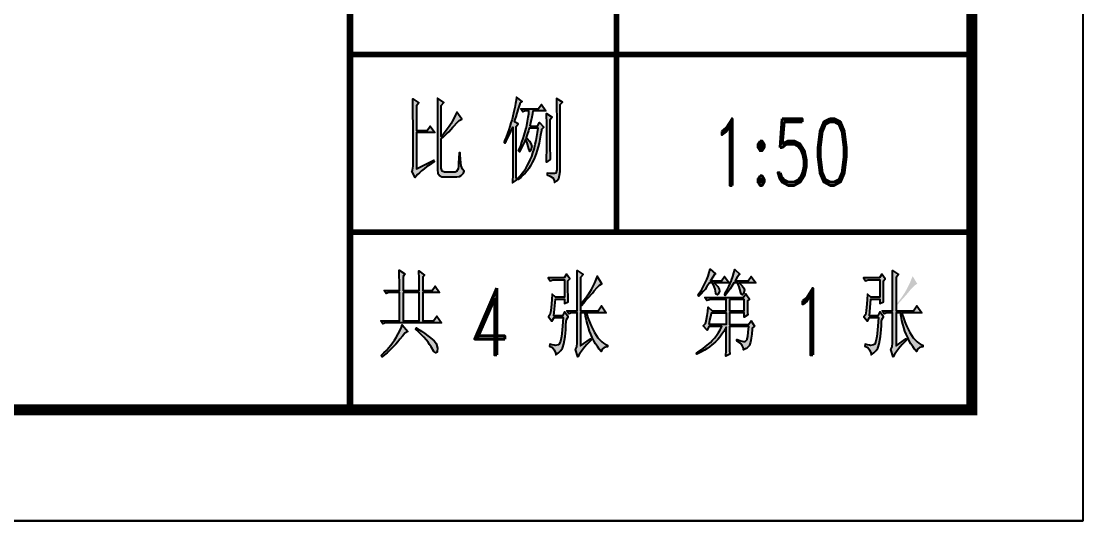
# Model space of a CAD drawing. Extents: x -383207 to 558143, y -95136 to 11777.
# Drawn here: x -375097 to -372707, y -63131 to -62006 of the extents above; entities that cross this region are included whole.
import ezdxf

# ---------------------------------------------------------------- set-up
doc = ezdxf.new("R2010")
doc.units = 0
doc.linetypes.add('CONTINOUS', pattern=[0])
doc.layers.get('0').update_dxf_attribs({"linetype": 'CONTINUOUS'})
for name, color, linetype in [('1', 7, 'CONTINUOUS'), ('RED', 1, 'CONTINUOUS'), ('TEXT', 4, 'CONTINUOUS'), ('TK', 4, 'CONTINUOUS'), ('图框', 4, 'CONTINOUS')]:
    doc.layers.add(name, color=color, linetype=linetype)
doc.styles.add('romand', font='romand.shx', dxfattribs={"width": 0.7, "height": 200, "bigfont": 'OCHINESE.shx'})

msp = doc.modelspace()

# ---------------------------------------------------------------- hatches: boundary and pattern name
at = {"layer": '1'}
h = msp.add_hatch(color=2, dxfattribs=at)
h.paths.add_polyline_path([(-374195.6, -62343), (-374189.9, -62338.5), (-374183.5, -62333.5), (-374176.1, -62328.6), (-374168.3, -62323.1), (-374167.3, -62322.6), (-374167.8, -62319.1), (-374206.9, -62338.3), (-374206.9, -62256.7), (-374166.2, -62256.7), (-374176.1, -62242.5), (-374183, -62252.4), (-374206.9, -62252.4), (-374206.9, -62196.7), (-374201.7, -62190.1), (-374215.7, -62180.8), (-374215.5, -62187.2), (-374215.5, -62194.6), (-374215.2, -62202.6), (-374215.2, -62222.1), (-374215, -62233.5), (-374215, -62332.6), (-374216.2, -62341.6), (-374217.4, -62344.2), (-374210.5, -62358.4), (-374207.9, -62354.9), (-374204.6, -62351.3), (-374200.5, -62347.3)])
h.paths.add_polyline_path([(-374101.6, -62348.2), (-374099.8, -62344.2), (-374103.8, -62339), (-374106.2, -62331.6), (-374107.3, -62325.2), (-374108.1, -62316.7), (-374108.5, -62306.5), (-374108.5, -62302.5), (-374111.4, -62302.5), (-374111.8, -62315.3), (-374112.3, -62325.2), (-374112.8, -62333.1), (-374113.7, -62338), (-374113.7, -62338.3), (-374117.3, -62344.9), (-374120.1, -62345.9), (-374144.1, -62345.9), (-374149.6, -62343.7), (-374151.5, -62336.9), (-374151.7, -62335.9), (-374151.7, -62270.9), (-374145.5, -62265.5), (-374139.8, -62260), (-374134.6, -62255), (-374129.9, -62250.1), (-374125.4, -62245.1), (-374122.5, -62241.8), (-374116.6, -62234.9), (-374111.1, -62229.9), (-374106.4, -62227.3), (-374105, -62226.6), (-374116.6, -62210.9), (-374119, -62216.9), (-374122.3, -62224), (-374126.6, -62231.8), (-374129.4, -62236.8), (-374133.7, -62243.2), (-374137.9, -62249.3), (-374142.7, -62255.3), (-374147.4, -62261), (-374151.7, -62265.9), (-374151.7, -62195.7), (-374145.8, -62189.1), (-374160.2, -62179.1), (-374160.2, -62187), (-374160, -62195.3), (-374159.8, -62204.3), (-374159.8, -62340.9), (-374158.8, -62348.7), (-374155.5, -62353.9), (-374150.3, -62356.3), (-374146.9, -62356.8), (-374116.6, -62356.8), (-374110.2, -62355.6), (-374106.2, -62353.5)])
h.paths.add_polyline_path([(-373982.6, -62337.1), (-373982.6, -62243.4), (-373978.6, -62237.5), (-373986.2, -62232.5), (-373984.7, -62227.8), (-373982.8, -62221.4), (-373980.5, -62213.3), (-373977.6, -62203.3), (-373974.1, -62192), (-373973.8, -62190.8), (-373969.1, -62186.7), (-373981.9, -62177.5), (-373982.8, -62184.1), (-373984.3, -62191.7), (-373985.7, -62200.3), (-373987.8, -62209.7), (-373990.2, -62219.9), (-373992.1, -62227.5), (-373994.5, -62235.1), (-373996.8, -62242.9), (-373999.4, -62251), (-374002.3, -62259.1), (-374005.4, -62267.4), (-374008.7, -62275.7), (-374009.9, -62279.2), (-374008.2, -62280.9), (-374005.1, -62275.9), (-374002, -62270), (-373998.2, -62262.6), (-373994.5, -62254.3), (-373990.2, -62245.1), (-373990.2, -62344.7), (-373990.4, -62354.2), (-373990.7, -62365.1), (-373990.7, -62370.1), (-373981.9, -62364.1), (-373982.4, -62354.6), (-373982.4, -62345.6)])
h.paths.add_polyline_path([(-373944.8, -62207.6), (-373916.2, -62207.6), (-373925.9, -62193.4), (-373933, -62203.3), (-373972.2, -62203.3), (-373967.4, -62210), (-373962.2, -62207.6), (-373953.9, -62207.6), (-373954.6, -62214.5), (-373955.8, -62222.5), (-373957.2, -62231.3), (-373959.1, -62241), (-373960.3, -62246.7), (-373964.6, -62262.4), (-373966.9, -62270.5), (-373969.8, -62278.3), (-373972.6, -62286.6), (-373975.7, -62294.6), (-373977.4, -62298.4), (-373975.5, -62300.1), (-373971.2, -62292.5), (-373967.7, -62285.2), (-373964.1, -62278), (-373961.5, -62271.6), (-373958.2, -62280.2), (-373955.8, -62288), (-373954.6, -62293.5), (-373952.2, -62299.4), (-373949.4, -62295.8), (-373947.5, -62288), (-373949.4, -62281.6), (-373953, -62276.1), (-373958.2, -62270.5), (-373960.3, -62268.3), (-373957.7, -62261), (-373955.3, -62252.9), (-373953.4, -62246.7), (-373933.5, -62246.7), (-373934.9, -62256.7), (-373936.4, -62265.9), (-373938, -62274.7), (-373939.7, -62282.8), (-373941.3, -62290.4), (-373942.3, -62294.2), (-373944.9, -62302.5), (-373947.7, -62310.5), (-373951.1, -62318.1), (-373954.4, -62325.2), (-373957, -62330), (-373960.5, -62336.6), (-373964.8, -62342.8), (-373969.3, -62348.7), (-373974.1, -62354.4), (-373979.8, -62360.1), (-373978.6, -62362.5), (-373972.6, -62358), (-373967.4, -62353.2), (-373962.4, -62348), (-373957.9, -62343), (-373957.5, -62342.5), (-373953.9, -62337.6), (-373950.3, -62331.6), (-373946.5, -62324.5), (-373942.5, -62316), (-373939.9, -62310.1), (-373937.5, -62303.7), (-373935.4, -62296.8), (-373933.3, -62289.2), (-373931.1, -62280.9), (-373929.2, -62271.9), (-373927.6, -62262.4), (-373925.7, -62252.2), (-373925.4, -62250.1), (-373920.7, -62245.1), (-373930.2, -62234.2), (-373934.7, -62242.5), (-373952.2, -62242.5), (-373949.9, -62231.6), (-373947.7, -62222.3), (-373946.1, -62214.5)])
h.paths.add_polyline_path([(-373906.7, -62229.2), (-373901.5, -62222.5), (-373914.3, -62214.2), (-373914.1, -62222.5), (-373913.8, -62231.3), (-373913.8, -62299.9), (-373914.1, -62309.8), (-373914.3, -62321.7), (-373914.3, -62323.3), (-373906.2, -62317.4), (-373906.5, -62305.3), (-373906.7, -62295.4)])
h.paths.add_polyline_path([(-373883.9, -62193.4), (-373878.7, -62188.4), (-373892.2, -62180.1), (-373892, -62190.8), (-373891.8, -62200.3), (-373891.8, -62208.8), (-373891.5, -62216.1), (-373891.5, -62340.9), (-373893.7, -62348.2), (-373896.3, -62349.2), (-373900.8, -62349.4), (-373907.2, -62349), (-373913.1, -62348.2), (-373913.1, -62351.8), (-373906, -62354.9), (-373900.5, -62359.1), (-373897.5, -62364.4), (-373896.3, -62369.1), (-373891.1, -62365.6), (-373887, -62360.3), (-373884.9, -62353.2), (-373883.9, -62344.4)])
h = msp.add_hatch(color=2, dxfattribs=at)
h.paths.add_polyline_path([(-374233.2, -62708.5), (-374226.8, -62705.2), (-374239.2, -62690.2), (-374241.1, -62695.4), (-374243.9, -62702.1), (-374248.2, -62709.9), (-374253.2, -62718.7), (-374256.9, -62724.4), (-374261, -62730.1), (-374265.2, -62735.8), (-374270, -62741.7), (-374275, -62747.4), (-374280.4, -62753.1), (-374285.9, -62758.5), (-374284.7, -62761.8), (-374279, -62757.6), (-374273.5, -62753.1), (-374268.3, -62748.3), (-374258.1, -62738.1), (-374253.9, -62733.6), (-374249.4, -62728.4), (-374244.4, -62722.5), (-374238.9, -62715.6)])
h.paths.add_polyline_path([(-374167.3, -62726.3), (-374171.1, -62722.7), (-374175.8, -62718.9), (-374181.5, -62714.4), (-374188.2, -62709.7), (-374196, -62704.4), (-374204.8, -62698.8), (-374207.6, -62696.9), (-374208.3, -62700.2), (-374201.7, -62706.3), (-374195.8, -62712.3), (-374190.3, -62718), (-374185.3, -62723.7), (-374181.1, -62728.9), (-374177.5, -62734.3), (-374174.2, -62739.3), (-374173.2, -62741), (-374167.8, -62749.7), (-374163.7, -62753.3), (-374160.9, -62751.6), (-374160.4, -62750.2), (-374159.7, -62742.6), (-374161.8, -62734.3), (-374162.8, -62732), (-374164.5, -62729.4)])
h.paths.add_polyline_path([(-374165.2, -62602.7), (-374172, -62612.7), (-374193.2, -62612.7), (-374193.2, -62582.8), (-374189.1, -62577.8), (-374201.9, -62568.6), (-374201.7, -62573.8), (-374201.5, -62580.9), (-374201.5, -62589.9), (-374201.2, -62600.6), (-374201.2, -62612.7), (-374237.5, -62612.7), (-374237.5, -62581.1), (-374233.2, -62575.2), (-374246.3, -62566.9), (-374246, -62574), (-374245.8, -62582.1), (-374245.6, -62590.9), (-374245.6, -62612.7), (-374280, -62612.7), (-374275.2, -62619.3), (-374269.5, -62617.4), (-374263.6, -62616.9), (-374245.6, -62616.9), (-374245.6, -62681), (-374287.5, -62681), (-374282.8, -62687.8), (-374277.1, -62685.7), (-374271.2, -62685.2), (-374150.5, -62685.2), (-374161.1, -62670.3), (-374168.7, -62681), (-374193.2, -62681), (-374193.2, -62616.9), (-374155.2, -62616.9)])
h.paths.add_polyline_path([(-374201.2, -62616.9), (-374201.2, -62681), (-374237.5, -62681), (-374237.5, -62616.9)], flags=17)
h.paths.add_polyline_path([(-373894.1, -62631.9), (-373873.7, -62631.9), (-373873.7, -62641.8), (-373865.6, -62637.8), (-373865.6, -62630.9), (-373865.9, -62623.1), (-373866.1, -62614.3), (-373866.1, -62591.1), (-373862.1, -62586.1), (-373869.7, -62576.1), (-373874.9, -62584.4), (-373910.9, -62584.4), (-373906.4, -62591.1), (-373900, -62588.5), (-373873.7, -62588.5), (-373873.7, -62627.8), (-373894.1, -62627.8), (-373901.7, -62621), (-373902.4, -62633.1), (-373903.1, -62643), (-373903.8, -62651.1), (-373904.5, -62657.3), (-373904.5, -62658.7), (-373906.7, -62667.7), (-373909.7, -62672), (-373902.2, -62681.9), (-373896.9, -62673.6), (-373877.3, -62673.6), (-373878, -62683.3), (-373878.7, -62692.6), (-373879.4, -62701.4), (-373880.1, -62709.7), (-373880.8, -62716.1), (-373882.7, -62727), (-373885.6, -62733.4), (-373888.2, -62735.3), (-373894.8, -62736.5), (-373896.9, -62736), (-373902.4, -62735), (-373906.9, -62733.6), (-373907.6, -62737.7), (-373901.2, -62741.2), (-373896.9, -62746.4), (-373894.3, -62752.8), (-373893.6, -62757.8), (-373887.2, -62753.1), (-373882.2, -62747.8), (-373878.7, -62742.2), (-373877.7, -62740.3), (-373875.6, -62732.7), (-373873.7, -62724.4), (-373872.5, -62716.1), (-373872, -62709), (-373871.3, -62700.9), (-373870.6, -62691.6), (-373869.9, -62681.4), (-373869.7, -62677.7), (-373865.6, -62672), (-373873.7, -62661), (-373878.4, -62669.4), (-373897.7, -62669.4)])
h.paths.add_polyline_path([(-373837.7, -62583.5), (-373831.7, -62576.9), (-373845.7, -62567.8), (-373845.7, -62571.9), (-373845.5, -62577.1), (-373845.5, -62590.4), (-373845.2, -62598.7), (-373845.2, -62658.7), (-373869, -62658.7), (-373864.5, -62665.3), (-373858.5, -62662.7), (-373845.2, -62662.7), (-373845.2, -62730.3), (-373846.2, -62739.3), (-373849.3, -62745.2), (-373844.1, -62761.8), (-373841.2, -62757.1), (-373837.9, -62751.9), (-373833.6, -62746.2), (-373828.9, -62740.3), (-373823.4, -62734.1), (-373817, -62727.5), (-373814.2, -62724.4), (-373815.4, -62721.1), (-373837.7, -62736.9), (-373837.7, -62662.7), (-373827.7, -62662.7), (-373826.3, -62671.5), (-373824.6, -62680), (-373822.5, -62688.1), (-373820.1, -62696.1), (-373817.5, -62704), (-373814.6, -62711.3), (-373811.3, -62718.7), (-373808, -62725.6), (-373804, -62732.4), (-373799.9, -62738.8), (-373795.7, -62745), (-373791.4, -62750.2), (-373789.5, -62744.5), (-373785, -62740.7), (-373778.1, -62739.5), (-373776.9, -62739.3), (-373776.9, -62736), (-373781.4, -62734.1), (-373786, -62731.5), (-373790.2, -62728.2), (-373794.5, -62723.9), (-373798.8, -62719.2), (-373802.8, -62713.5), (-373806.6, -62707.1), (-373810.4, -62699.9), (-373814.2, -62692.1), (-373817.7, -62683.3), (-373821.1, -62673.9), (-373824.4, -62663.9), (-373824.8, -62662.7), (-373779.8, -62662.7), (-373790.9, -62646.8), (-373798.5, -62658.7), (-373837.7, -62658.7)])
h.paths.add_polyline_path([(-373800.2, -62580.2), (-373806.3, -62595.4), (-373809.9, -62602.7), (-373813.7, -62610.1), (-373814.2, -62611), (-373817.7, -62617.2), (-373821.5, -62623.1), (-373826, -62629.5), (-373830.8, -62635.9), (-373836.4, -62642.9), (-373835.8, -62646.1), (-373830.5, -62640.4), (-373825.6, -62634.7), (-373820.6, -62629.3), (-373811.1, -62618.4), (-373807.3, -62613.6), (-373800.7, -62606), (-373795.2, -62600.8), (-373791.2, -62598.2), (-373789.7, -62597.7)], flags=17)
h.paths.add_polyline_path([(-373540, -62582.3), (-373536, -62576.9), (-373534.3, -62575.2), (-373546, -62564.5), (-373548.1, -62572.4), (-373550.7, -62580.4), (-373553.8, -62588), (-373557.1, -62595.4), (-373560.9, -62602.9), (-373564.9, -62610.1), (-373569, -62616.5), (-373572.7, -62621.9), (-373571.6, -62625.2), (-373566.1, -62620), (-373561.4, -62614.6), (-373557.6, -62610.3), (-373553.3, -62603.9), (-373549, -62597.3), (-373547.8, -62595.4), (-373540.7, -62595.4), (-373537.2, -62603.4), (-373535, -62609.3), (-373532.9, -62618.4), (-373532.7, -62621), (-373529.3, -62622.4), (-373527.9, -62621), (-373525.1, -62614.1), (-373525.6, -62609.3), (-373528.6, -62603.9), (-373533.6, -62598.4), (-373537.2, -62595.4), (-373503.5, -62595.4), (-373513.5, -62581.1), (-373520.3, -62591.1), (-373545.5, -62591.1)])
h.paths.add_polyline_path([(-373453.5, -62581.1), (-373460.3, -62591.1), (-373490, -62591.1), (-373485, -62582.3), (-373480.7, -62577.3), (-373479.1, -62576.1), (-373490.7, -62565.2), (-373492.8, -62573.1), (-373495.2, -62581.1), (-373498, -62589.7), (-373498.3, -62590.1), (-373500.7, -62596.5), (-373504, -62603.4), (-373507.8, -62610.8), (-373512.3, -62618.6), (-373513.9, -62621), (-373512.3, -62623.6), (-373506.6, -62616.9), (-373502.3, -62611.2), (-373500.7, -62608.6), (-373496.9, -62602.7), (-373492.4, -62595.4), (-373484.3, -62595.4), (-373480.7, -62604.1), (-373479.1, -62609.3), (-373476.9, -62617.7), (-373476, -62620.3), (-373472.9, -62622.2), (-373470.8, -62619.3), (-373468.9, -62611.5), (-373470.3, -62607), (-373473.9, -62602), (-373479.8, -62596.3), (-373480.7, -62595.4), (-373443.5, -62595.4)])
h.paths.add_polyline_path([(-373462, -62654.2), (-373462, -62636.1), (-373457.5, -62631.9), (-373465.6, -62620.3), (-373471.5, -62628.6), (-373558.3, -62628.6), (-373553.5, -62635.2), (-373547.8, -62633.3), (-373541.9, -62632.8), (-373509.9, -62632.8), (-373509.9, -62658.7), (-373541.4, -62658.7), (-373550.2, -62650.1), (-373551.4, -62660.1), (-373553.1, -62669.1), (-373554.5, -62677.4), (-373556.1, -62685), (-373556.6, -62686.9), (-373561.8, -62691.9), (-373553.1, -62701.8), (-373549, -62693.5), (-373519.9, -62693.5), (-373523.4, -62700.9), (-373527.5, -62707.5), (-373531.7, -62713.9), (-373536.5, -62719.6), (-373541.2, -62725.1), (-373545.5, -62729.4), (-373556.4, -62738.8), (-373561.8, -62743.1), (-373567.3, -62747.1), (-373572.7, -62750.9), (-373577, -62753.5), (-373576.3, -62756.1), (-373570.1, -62753.1), (-373564.2, -62750), (-373558.5, -62746.7), (-373552.8, -62743.1), (-373547.4, -62739.3), (-373541.9, -62735.3), (-373539.1, -62732.7), (-373533.9, -62728.2), (-373528.9, -62722.9), (-373524.1, -62717.5), (-373519.6, -62711.3), (-373515.4, -62704.9), (-373511.3, -62698), (-373509.9, -62695.2), (-373509.9, -62741.4), (-373510.1, -62750), (-373510.4, -62757.8), (-373510.4, -62760.2), (-373501.8, -62756.1), (-373502.1, -62746.9), (-373502.3, -62738.1), (-373502.3, -62693.5), (-373459.2, -62693.5), (-373460.6, -62706.6), (-373461.5, -62716.1), (-373462.5, -62721.8), (-373462.7, -62722.7), (-373467.2, -62727.7), (-373470.8, -62727.7), (-373476.7, -62726), (-373485.2, -62722.9), (-373486, -62722.7), (-373486, -62726), (-373478.8, -62731.2), (-373474.1, -62736.5), (-373471.2, -62742.2), (-373470.8, -62746.2), (-373464.6, -62743.3), (-373462.7, -62741.9), (-373457.7, -62736.7), (-373457.5, -62736), (-373455.1, -62728.6), (-373454.4, -62725.3), (-373453.7, -62719.6), (-373452.5, -62711.1), (-373451.3, -62699.7), (-373451.1, -62697.8), (-373445.9, -62692.8), (-373453.9, -62681), (-373459.9, -62689.5), (-373502.3, -62689.5), (-373502.3, -62662.7), (-373469.6, -62662.7), (-373469.6, -62672.7), (-373461.5, -62667.7), (-373461.8, -62662.2)])
h.paths.add_polyline_path([(-373469.6, -62658.7), (-373502.3, -62658.7), (-373502.3, -62632.8), (-373469.6, -62632.8)], flags=16)
h.paths.add_polyline_path([(-373509.9, -62662.7), (-373509.9, -62689.5), (-373548.3, -62689.5), (-373546.7, -62679.3), (-373544.8, -62670.8), (-373543.2, -62662.7)], flags=16)
h.paths.add_polyline_path([(-373155.6, -62672), (-373163.7, -62661), (-373168.4, -62669.4), (-373187.6, -62669.4), (-373184, -62631.9), (-373163.7, -62631.9), (-373163.7, -62641.8), (-373155.6, -62637.8), (-373155.8, -62630.9), (-373155.8, -62623.1), (-373156.1, -62614.3), (-373156.1, -62591.1), (-373152, -62586.1), (-373159.6, -62576.1), (-373164.8, -62584.4), (-373200.9, -62584.4), (-373196.4, -62591.1), (-373190, -62588.5), (-373163.7, -62588.5), (-373163.7, -62627.8), (-373184, -62627.8), (-373191.6, -62621), (-373192.4, -62633.1), (-373193.1, -62643), (-373193.8, -62651.1), (-373194.5, -62657.3), (-373194.5, -62658.7), (-373196.6, -62667.7), (-373199.7, -62672), (-373192.1, -62681.9), (-373186.9, -62673.6), (-373167.2, -62673.6), (-373167.9, -62683.3), (-373168.6, -62692.6), (-373169.3, -62701.4), (-373170.1, -62709.7), (-373170.8, -62716.1), (-373172.7, -62727), (-373175.5, -62733.4), (-373178.4, -62735.3), (-373184.8, -62736.5), (-373186.9, -62736), (-373192.4, -62735), (-373196.9, -62733.6), (-373197.6, -62737.7), (-373191.2, -62741.2), (-373186.9, -62746.4), (-373184.3, -62752.8), (-373183.6, -62757.8), (-373177.2, -62753.1), (-373172.2, -62747.8), (-373168.6, -62742.2), (-373167.7, -62740.3), (-373165.6, -62732.7), (-373163.7, -62724.4), (-373162.5, -62716.1), (-373162, -62709), (-373161.3, -62700.9), (-373160.6, -62691.6), (-373159.9, -62681.4), (-373159.6, -62677.7)])
h.paths.add_polyline_path([(-373081.1, -62598.2), (-373079.7, -62597.7), (-373090.1, -62580.2), (-373096.3, -62595.4), (-373099.9, -62602.7), (-373103.7, -62610.1), (-373104.1, -62611), (-373107.7, -62617.2), (-373111.5, -62623.1), (-373116, -62629.5), (-373120.7, -62635.9), (-373126.4, -62642.9), (-373125.7, -62646.1), (-373120.5, -62640.4), (-373115.5, -62634.7), (-373110.5, -62629.3), (-373101, -62618.4), (-373097.3, -62613.6), (-373090.6, -62606), (-373085.2, -62600.8)], flags=17)
h.paths.add_polyline_path([(-373092.7, -62713.5), (-373096.5, -62707.1), (-373100.3, -62699.9), (-373104.1, -62692.1), (-373107.7, -62683.3), (-373111, -62673.9), (-373114.3, -62663.9), (-373114.8, -62662.7), (-373069.7, -62662.7), (-373080.9, -62646.8), (-373088.5, -62658.7), (-373127.6, -62658.7), (-373127.6, -62583.5), (-373121.7, -62576.9), (-373135.7, -62567.8), (-373135.7, -62571.9), (-373135.4, -62577.1), (-373135.4, -62590.4), (-373135.2, -62598.7), (-373135.2, -62658.7), (-373158.9, -62658.7), (-373154.4, -62665.3), (-373148.5, -62662.7), (-373135.2, -62662.7), (-373135.2, -62730.3), (-373136.1, -62739.3), (-373139.2, -62745.2), (-373134, -62761.8), (-373131.2, -62757.1), (-373127.8, -62751.9), (-373123.8, -62746.2), (-373118.8, -62740.3), (-373113.4, -62734.1), (-373107.2, -62727.5), (-373104.1, -62724.4), (-373105.3, -62721.1), (-373127.6, -62736.9), (-373127.6, -62662.7), (-373117.6, -62662.7), (-373116.2, -62671.5), (-373114.6, -62680), (-373112.4, -62688.1), (-373110.1, -62696.1), (-373107.4, -62704), (-373104.6, -62711.3), (-373101.3, -62718.7), (-373098, -62725.6), (-373094.2, -62732.4), (-373089.9, -62738.8), (-373085.6, -62745), (-373081.6, -62750.2), (-373079.5, -62744.5), (-373075, -62740.7), (-373068.1, -62739.5), (-373066.9, -62739.3), (-373066.9, -62736), (-373071.4, -62734.1), (-373075.9, -62731.5), (-373080.2, -62728.2), (-373084.4, -62723.9), (-373088.7, -62719.2)])

# ---------------------------------------------------------------- linework, layer by layer
at = {"ltscale": 5}
for p in [(-372707.1, -48281.2), (-383207.1, -63131.2)]:
    msp.add_line(p, (-372707.1, -63131.2), dxfattribs=at)
at = {"layer": '1', "color": 2}
msp.add_line((-372957.1, -62881.2), (-381957.1, -62881.2), dxfattribs=at)
msp.add_line((-372957.1, -62881.2), (-381957.1, -62881.2), dxfattribs=at)
at = {"layer": '1', "color": 2, "const_width": 25}
for points in [[(-381957.1, -62881.2), (-372957.1, -62881.2), (-372957.1, -56293.1), (-381957.1, -56293.1)], [(-381957.1, -59981.2), (-372957.1, -59981.2), (-372957.1, -62881.2), (-381957.1, -62881.2)]]:
    msp.add_lwpolyline(points, close=True, dxfattribs=at)
at = {"layer": '1', "color": 2}
for points, const_width in [([(-374357.1, -61281.2), (-374357.1, -62881.2)], 15), ([(-373757.1, -61281.2), (-373757.1, -62481.2)], 12.5), ([(-372957.1, -62081.2), (-374357.1, -62081.2)], 12.5), ([(-372957.1, -62481.2), (-374357.1, -62481.2)], 12.5)]:
    msp.add_lwpolyline(points, dxfattribs=dict(at, const_width=const_width))
for points in [[(-374176.1, -62328.6), (-374183.5, -62333.5), (-374189.9, -62338.5), (-374195.6, -62343), (-374200.5, -62347.3), (-374204.6, -62351.3), (-374207.9, -62354.9), (-374210.5, -62358.4), (-374217.4, -62344.2), (-374216.2, -62341.6), (-374215, -62332.6), (-374215, -62233.5), (-374215.2, -62222.1), (-374215.2, -62202.6), (-374215.5, -62194.6), (-374215.5, -62187.2), (-374215.7, -62180.8), (-374201.7, -62190.1), (-374206.9, -62196.7), (-374206.9, -62252.4), (-374183, -62252.4), (-374176.1, -62242.5), (-374166.2, -62256.7), (-374206.9, -62256.7), (-374206.9, -62338.3), (-374167.8, -62319.1), (-374167.3, -62322.6), (-374168.3, -62323.1)], [(-374144.1, -62345.9), (-374149.6, -62343.7), (-374151.5, -62336.9), (-374151.7, -62335.9), (-374151.7, -62270.9), (-374145.5, -62265.5), (-374139.8, -62260), (-374134.6, -62255), (-374129.9, -62250.1), (-374125.4, -62245.1), (-374122.5, -62241.8), (-374116.6, -62234.9), (-374111.1, -62229.9), (-374106.4, -62227.3), (-374105, -62226.6), (-374116.6, -62210.9), (-374119, -62216.9), (-374122.3, -62224), (-374126.6, -62231.8), (-374129.4, -62236.8), (-374133.7, -62243.2), (-374137.9, -62249.3), (-374142.7, -62255.3), (-374147.4, -62261), (-374151.7, -62265.9), (-374151.7, -62195.7), (-374145.8, -62189.1), (-374160.2, -62179.1), (-374160.2, -62187), (-374160, -62195.3), (-374159.8, -62204.3), (-374159.8, -62340.9), (-374158.8, -62348.7), (-374155.5, -62353.9), (-374150.3, -62356.3), (-374146.9, -62356.8), (-374116.6, -62356.8), (-374110.2, -62355.6), (-374106.2, -62353.5), (-374101.6, -62348.2), (-374099.8, -62344.2), (-374103.8, -62339), (-374106.2, -62331.6), (-374107.3, -62325.2), (-374108.1, -62316.7), (-374108.5, -62306.5), (-374108.5, -62302.5), (-374111.4, -62302.5), (-374111.8, -62315.3), (-374112.3, -62325.2), (-374112.8, -62333.1), (-374113.7, -62338), (-374113.7, -62338.3), (-374117.3, -62344.9), (-374120.1, -62345.9)], [(-373998.2, -62262.6), (-373994.5, -62254.3), (-373990.2, -62245.1), (-373990.2, -62344.7), (-373990.4, -62354.2), (-373990.7, -62365.1), (-373990.7, -62370.1), (-373981.9, -62364.1), (-373982.4, -62354.6), (-373982.4, -62345.6), (-373982.6, -62337.1), (-373982.6, -62243.4), (-373978.6, -62237.5), (-373986.2, -62232.5), (-373984.7, -62227.8), (-373982.8, -62221.4), (-373980.5, -62213.3), (-373977.6, -62203.3), (-373974.1, -62192), (-373973.8, -62190.8), (-373969.1, -62186.7), (-373981.9, -62177.5), (-373982.8, -62184.1), (-373984.3, -62191.7), (-373985.7, -62200.3), (-373987.8, -62209.7), (-373990.2, -62219.9), (-373992.1, -62227.5), (-373994.5, -62235.1), (-373996.8, -62242.9), (-373999.4, -62251), (-374002.3, -62259.1), (-374005.4, -62267.4), (-374008.7, -62275.7), (-374009.9, -62279.2), (-374008.2, -62280.9), (-374005.1, -62275.9), (-374002, -62270)], [(-373900.8, -62349.4), (-373907.2, -62349), (-373913.1, -62348.2), (-373913.1, -62351.8), (-373906, -62354.9), (-373900.5, -62359.1), (-373897.5, -62364.4), (-373896.3, -62369.1), (-373891.1, -62365.6), (-373887, -62360.3), (-373884.9, -62353.2), (-373883.9, -62344.4), (-373883.9, -62193.4), (-373878.7, -62188.4), (-373892.2, -62180.1), (-373892, -62190.8), (-373891.8, -62200.3), (-373891.8, -62208.8), (-373891.5, -62216.1), (-373891.5, -62340.9), (-373893.7, -62348.2), (-373896.3, -62349.2)], [(-373952.2, -62242.5), (-373934.7, -62242.5), (-373930.2, -62234.2), (-373920.7, -62245.1), (-373925.4, -62250.1), (-373925.7, -62252.2), (-373927.6, -62262.4), (-373929.2, -62271.9), (-373931.1, -62280.9), (-373933.3, -62289.2), (-373935.4, -62296.8), (-373937.5, -62303.7), (-373939.9, -62310.1), (-373942.5, -62316), (-373946.5, -62324.5), (-373950.3, -62331.6), (-373953.9, -62337.6), (-373957.5, -62342.5), (-373957.9, -62343), (-373962.4, -62348), (-373967.4, -62353.2), (-373972.6, -62358), (-373978.6, -62362.5), (-373979.8, -62360.1), (-373974.1, -62354.4), (-373969.3, -62348.7), (-373964.8, -62342.8), (-373960.5, -62336.6), (-373957, -62330), (-373954.4, -62325.2), (-373951.1, -62318.1), (-373947.7, -62310.5), (-373944.9, -62302.5), (-373942.3, -62294.2), (-373941.3, -62290.4), (-373939.7, -62282.8), (-373938, -62274.7), (-373936.4, -62265.9), (-373934.9, -62256.7), (-373933.5, -62246.7), (-373953.4, -62246.7), (-373955.3, -62252.9), (-373957.7, -62261), (-373960.3, -62268.3), (-373958.2, -62270.5), (-373953, -62276.1), (-373949.4, -62281.6), (-373947.5, -62288), (-373949.4, -62295.8), (-373952.2, -62299.4), (-373954.6, -62293.5), (-373955.8, -62288), (-373958.2, -62280.2), (-373961.5, -62271.6), (-373964.1, -62278), (-373967.7, -62285.2), (-373971.2, -62292.5), (-373975.5, -62300.1), (-373977.4, -62298.4), (-373975.7, -62294.6), (-373972.6, -62286.6), (-373969.8, -62278.3), (-373966.9, -62270.5), (-373964.6, -62262.4), (-373960.3, -62246.7), (-373959.1, -62241), (-373957.2, -62231.3), (-373955.8, -62222.5), (-373954.6, -62214.5), (-373953.9, -62207.6), (-373962.2, -62207.6), (-373967.4, -62210), (-373972.2, -62203.3), (-373933, -62203.3), (-373925.9, -62193.4), (-373916.2, -62207.6), (-373944.7, -62207.6), (-373944.9, -62208.1), (-373946.1, -62214.5), (-373947.7, -62222.3), (-373949.9, -62231.6)], [(-373913.8, -62299.9), (-373913.8, -62231.3), (-373914.1, -62222.5), (-373914.3, -62214.2), (-373901.5, -62222.5), (-373906.7, -62229.2), (-373906.7, -62295.4), (-373906.5, -62305.3), (-373906.2, -62317.4), (-373914.3, -62323.3), (-373914.3, -62321.7), (-373914.1, -62309.8)], [(-374201.5, -62589.9), (-374201.5, -62580.9), (-374201.7, -62573.8), (-374201.9, -62568.6), (-374189.1, -62577.8), (-374193.2, -62582.8), (-374193.2, -62612.7), (-374172, -62612.7), (-374165.2, -62602.7), (-374155.2, -62616.9), (-374193.2, -62616.9), (-374193.2, -62681), (-374168.7, -62681), (-374161.1, -62670.3), (-374150.5, -62685.2), (-374271.2, -62685.2), (-374277.1, -62685.7), (-374282.8, -62687.8), (-374287.5, -62681), (-374245.6, -62681), (-374245.6, -62616.9), (-374263.6, -62616.9), (-374269.5, -62617.4), (-374275.2, -62619.3), (-374280, -62612.7), (-374245.6, -62612.7), (-374245.6, -62590.9), (-374245.8, -62582.1), (-374246, -62574), (-374246.3, -62566.9), (-374233.2, -62575.2), (-374237.5, -62581.1), (-374237.5, -62612.7), (-374201.2, -62612.7), (-374201.2, -62600.6)], [(-373808, -62725.6), (-373811.3, -62718.7), (-373814.6, -62711.3), (-373817.5, -62704), (-373820.1, -62696.1), (-373822.5, -62688.1), (-373824.6, -62680), (-373826.3, -62671.5), (-373827.7, -62662.7), (-373837.7, -62662.7), (-373837.7, -62736.9), (-373815.4, -62721.1), (-373814.2, -62724.4), (-373817, -62727.5), (-373823.4, -62734.1), (-373828.9, -62740.3), (-373833.6, -62746.2), (-373837.9, -62751.9), (-373841.2, -62757.1), (-373844.1, -62761.8), (-373849.3, -62745.2), (-373846.2, -62739.3), (-373845.2, -62730.3), (-373845.2, -62662.7), (-373858.5, -62662.7), (-373864.5, -62665.3), (-373869, -62658.7), (-373845.2, -62658.7), (-373845.2, -62598.7), (-373845.5, -62590.4), (-373845.5, -62577.1), (-373845.7, -62571.9), (-373845.7, -62567.8), (-373831.7, -62576.9), (-373837.7, -62583.5), (-373837.7, -62658.7), (-373798.5, -62658.7), (-373790.9, -62646.8), (-373779.8, -62662.7), (-373824.8, -62662.7), (-373824.4, -62663.9), (-373821.1, -62673.9), (-373817.7, -62683.3), (-373814.2, -62692.1), (-373810.4, -62699.9), (-373806.6, -62707.1), (-373802.8, -62713.5), (-373798.8, -62719.2), (-373794.5, -62723.9), (-373790.2, -62728.2), (-373786, -62731.5), (-373781.4, -62734.1), (-373776.9, -62736), (-373776.9, -62739.3), (-373778.1, -62739.5), (-373785, -62740.7), (-373789.5, -62744.5), (-373791.4, -62750.2), (-373795.7, -62745), (-373799.9, -62738.8), (-373804, -62732.4)], [(-373566.1, -62620), (-373571.6, -62625.2), (-373572.7, -62621.9), (-373569, -62616.5), (-373564.9, -62610.1), (-373560.9, -62602.9), (-373557.1, -62595.4), (-373553.8, -62588), (-373550.7, -62580.4), (-373548.1, -62572.4), (-373546, -62564.5), (-373534.3, -62575.2), (-373536, -62576.9), (-373540, -62582.3), (-373545.5, -62591.1), (-373520.3, -62591.1), (-373513.5, -62581.1), (-373503.5, -62595.4), (-373537.2, -62595.4), (-373533.6, -62598.4), (-373528.6, -62603.9), (-373525.6, -62609.3), (-373525.1, -62614.1), (-373527.9, -62621), (-373529.3, -62622.4), (-373532.7, -62621), (-373532.9, -62618.4), (-373535, -62609.3), (-373537.2, -62603.4), (-373540.7, -62595.4), (-373547.8, -62595.4), (-373549, -62597.3), (-373553.3, -62603.9), (-373557.6, -62610.3), (-373561.4, -62614.6)], [(-373513.9, -62621), (-373512.3, -62618.6), (-373507.8, -62610.8), (-373504, -62603.4), (-373500.7, -62596.5), (-373498.3, -62590.1), (-373498, -62589.7), (-373495.2, -62581.1), (-373492.8, -62573.1), (-373490.7, -62565.2), (-373479.1, -62576.1), (-373480.7, -62577.3), (-373485, -62582.3), (-373490, -62591.1), (-373460.3, -62591.1), (-373453.5, -62581.1), (-373443.5, -62595.4), (-373480.7, -62595.4), (-373479.8, -62596.3), (-373473.9, -62602), (-373470.3, -62607), (-373468.9, -62611.5), (-373470.8, -62619.3), (-373472.9, -62622.2), (-373476, -62620.3), (-373476.9, -62617.7), (-373479.1, -62609.3), (-373480.7, -62604.1), (-373484.3, -62595.4), (-373492.4, -62595.4), (-373496.9, -62602.7), (-373500.7, -62608.6), (-373502.3, -62611.2), (-373506.6, -62616.9), (-373512.3, -62623.6)], [(-373098, -62725.6), (-373101.3, -62718.7), (-373104.6, -62711.3), (-373107.4, -62704), (-373110.1, -62696.1), (-373112.4, -62688.1), (-373114.6, -62680), (-373116.2, -62671.5), (-373117.6, -62662.7), (-373127.6, -62662.7), (-373127.6, -62736.9), (-373105.3, -62721.1), (-373104.1, -62724.4), (-373107.2, -62727.5), (-373113.4, -62734.1), (-373118.8, -62740.3), (-373123.8, -62746.2), (-373127.8, -62751.9), (-373131.2, -62757.1), (-373134, -62761.8), (-373139.2, -62745.2), (-373136.1, -62739.3), (-373135.2, -62730.3), (-373135.2, -62662.7), (-373148.5, -62662.7), (-373154.4, -62665.3), (-373158.9, -62658.7), (-373135.2, -62658.7), (-373135.2, -62598.7), (-373135.4, -62590.4), (-373135.4, -62577.1), (-373135.7, -62571.9), (-373135.7, -62567.8), (-373121.7, -62576.9), (-373127.6, -62583.5), (-373127.6, -62658.7), (-373088.5, -62658.7), (-373080.9, -62646.8), (-373069.7, -62662.7), (-373114.8, -62662.7), (-373114.3, -62663.9), (-373111, -62673.9), (-373107.7, -62683.3), (-373104.1, -62692.1), (-373100.3, -62699.9), (-373096.5, -62707.1), (-373092.7, -62713.5), (-373088.7, -62719.2), (-373084.4, -62723.9), (-373080.2, -62728.2), (-373075.9, -62731.5), (-373071.4, -62734.1), (-373066.9, -62736), (-373066.9, -62739.3), (-373068.1, -62739.5), (-373075, -62740.7), (-373079.5, -62744.5), (-373081.6, -62750.2), (-373085.6, -62745), (-373089.9, -62738.8), (-373094.2, -62732.4)], [(-373896.9, -62746.4), (-373894.3, -62752.8), (-373893.6, -62757.8), (-373887.2, -62753.1), (-373882.2, -62747.8), (-373878.7, -62742.2), (-373877.7, -62740.3), (-373875.6, -62732.7), (-373873.7, -62724.4), (-373872.5, -62716.1), (-373872, -62709), (-373871.3, -62700.9), (-373870.6, -62691.6), (-373869.9, -62681.4), (-373869.7, -62677.7), (-373865.6, -62672), (-373873.7, -62661), (-373878.4, -62669.4), (-373897.7, -62669.4), (-373894.1, -62631.9), (-373873.7, -62631.9), (-373873.7, -62641.8), (-373865.6, -62637.8), (-373865.6, -62630.9), (-373865.9, -62623.1), (-373866.1, -62614.3), (-373866.1, -62591.1), (-373862.1, -62586.1), (-373869.7, -62576.1), (-373874.9, -62584.4), (-373910.9, -62584.4), (-373906.4, -62591.1), (-373900, -62588.5), (-373873.7, -62588.5), (-373873.7, -62627.8), (-373894.1, -62627.8), (-373901.7, -62621), (-373902.4, -62633.1), (-373903.1, -62643), (-373903.8, -62651.1), (-373904.5, -62657.3), (-373904.5, -62658.7), (-373906.7, -62667.7), (-373909.7, -62672), (-373902.2, -62681.9), (-373896.9, -62673.6), (-373877.3, -62673.6), (-373878, -62683.3), (-373878.7, -62692.6), (-373879.4, -62701.4), (-373880.1, -62709.7), (-373880.8, -62716.1), (-373882.7, -62727), (-373885.6, -62733.4), (-373888.2, -62735.3), (-373894.8, -62736.5), (-373896.9, -62736), (-373902.4, -62735), (-373906.9, -62733.6), (-373907.6, -62737.7), (-373901.2, -62741.2)], [(-373820.6, -62629.3), (-373811.1, -62618.4), (-373807.3, -62613.6), (-373800.7, -62606), (-373795.2, -62600.8), (-373791.2, -62598.2), (-373789.7, -62597.7), (-373800.2, -62580.2), (-373806.3, -62595.4), (-373809.9, -62602.7), (-373813.7, -62610.1), (-373814.2, -62611), (-373817.7, -62617.2), (-373821.5, -62623.1), (-373826, -62629.5), (-373830.8, -62635.9), (-373836, -62642.3), (-373836.5, -62642.8), (-373835.8, -62646.1), (-373830.5, -62640.4), (-373825.6, -62634.7)], [(-373186.9, -62746.4), (-373184.3, -62752.8), (-373183.6, -62757.8), (-373177.2, -62753.1), (-373172.2, -62747.8), (-373168.6, -62742.2), (-373167.7, -62740.3), (-373165.6, -62732.7), (-373163.7, -62724.4), (-373162.5, -62716.1), (-373162, -62709), (-373161.3, -62700.9), (-373160.6, -62691.6), (-373159.9, -62681.4), (-373159.6, -62677.7), (-373155.6, -62672), (-373163.7, -62661), (-373168.4, -62669.4), (-373187.6, -62669.4), (-373184, -62631.9), (-373163.7, -62631.9), (-373163.7, -62641.8), (-373155.6, -62637.8), (-373155.8, -62630.9), (-373155.8, -62623.1), (-373156.1, -62614.3), (-373156.1, -62591.1), (-373152, -62586.1), (-373159.6, -62576.1), (-373164.8, -62584.4), (-373200.9, -62584.4), (-373196.4, -62591.1), (-373190, -62588.5), (-373163.7, -62588.5), (-373163.7, -62627.8), (-373184, -62627.8), (-373191.6, -62621), (-373192.4, -62633.1), (-373193.1, -62643), (-373193.8, -62651.1), (-373194.5, -62657.3), (-373194.5, -62658.7), (-373196.6, -62667.7), (-373199.7, -62672), (-373192.1, -62681.9), (-373186.9, -62673.6), (-373167.2, -62673.6), (-373167.9, -62683.3), (-373168.6, -62692.6), (-373169.3, -62701.4), (-373170.1, -62709.7), (-373170.8, -62716.1), (-373172.7, -62727), (-373175.5, -62733.4), (-373178.4, -62735.3), (-373184.8, -62736.5), (-373186.9, -62736), (-373192.4, -62735), (-373196.9, -62733.6), (-373197.6, -62737.7), (-373191.2, -62741.2)], [(-374237.5, -62616.9), (-374237.5, -62681), (-374201.2, -62681), (-374201.2, -62616.9)], [(-373502.3, -62738.1), (-373502.1, -62746.9), (-373501.8, -62756.1), (-373510.4, -62760.2), (-373510.4, -62757.8), (-373510.1, -62750), (-373509.9, -62741.4), (-373509.9, -62695.2), (-373511.3, -62698), (-373515.4, -62704.9), (-373519.6, -62711.3), (-373524.1, -62717.5), (-373528.9, -62722.9), (-373533.9, -62728.2), (-373539.1, -62732.7), (-373541.9, -62735.3), (-373547.4, -62739.3), (-373552.8, -62743.1), (-373558.5, -62746.7), (-373564.2, -62750), (-373570.1, -62753.1), (-373576.3, -62756.1), (-373577, -62753.5), (-373572.7, -62750.9), (-373567.3, -62747.1), (-373561.8, -62743.1), (-373556.4, -62738.8), (-373545.5, -62729.4), (-373541.2, -62725.1), (-373536.5, -62719.6), (-373531.7, -62713.9), (-373527.5, -62707.5), (-373523.4, -62700.9), (-373519.9, -62693.5), (-373549, -62693.5), (-373553.1, -62701.8), (-373561.8, -62691.9), (-373556.6, -62686.9), (-373556.1, -62685), (-373554.5, -62677.4), (-373553.1, -62669.1), (-373551.4, -62660.1), (-373550.2, -62650.1), (-373541.4, -62658.7), (-373509.9, -62658.7), (-373509.9, -62632.8), (-373541.9, -62632.8), (-373547.8, -62633.3), (-373553.5, -62635.2), (-373558.3, -62628.6), (-373471.5, -62628.6), (-373465.6, -62620.3), (-373457.5, -62631.9), (-373462, -62636.1), (-373462, -62654.2), (-373461.8, -62662.2), (-373461.5, -62667.7), (-373469.6, -62672.7), (-373469.6, -62662.7), (-373502.3, -62662.7), (-373502.3, -62689.5), (-373459.9, -62689.5), (-373453.9, -62681), (-373445.9, -62692.8), (-373451.1, -62697.8), (-373451.3, -62699.7), (-373452.5, -62711.1), (-373453.7, -62719.6), (-373454.4, -62725.3), (-373455.1, -62728.6), (-373457.5, -62736), (-373457.7, -62736.7), (-373462.7, -62741.9), (-373464.6, -62743.3), (-373470.8, -62746.2), (-373471.2, -62742.2), (-373474.1, -62736.5), (-373478.8, -62731.2), (-373486, -62726), (-373486, -62722.7), (-373485.2, -62722.9), (-373476.7, -62726), (-373470.8, -62727.7), (-373467.2, -62727.7), (-373462.7, -62722.7), (-373462.5, -62721.8), (-373461.5, -62716.1), (-373460.6, -62706.6), (-373459.2, -62693.5), (-373502.3, -62693.5)], [(-373502.3, -62632.8), (-373502.3, -62658.7), (-373469.6, -62658.7), (-373469.6, -62632.8)], [(-373548.3, -62689.5), (-373546.7, -62679.3), (-373544.8, -62670.8), (-373543.3, -62663.4), (-373543.1, -62662.7), (-373509.9, -62662.7), (-373509.9, -62689.5)], [(-374258.1, -62738.1), (-374268.3, -62748.3), (-374273.5, -62753.1), (-374279, -62757.6), (-374284.7, -62761.8), (-374285.9, -62758.5), (-374280.4, -62753.1), (-374275, -62747.4), (-374270, -62741.7), (-374265.2, -62735.8), (-374261, -62730.1), (-374256.9, -62724.4), (-374253.2, -62718.7), (-374248.2, -62709.9), (-374243.9, -62702.1), (-374241.1, -62695.4), (-374239.2, -62690.2), (-374226.8, -62705.2), (-374233.2, -62708.5), (-374238.9, -62715.6), (-374244.4, -62722.5), (-374249.4, -62728.4), (-374253.9, -62733.6)], [(-374177.5, -62734.3), (-374181.1, -62728.9), (-374185.3, -62723.7), (-374190.3, -62718), (-374195.8, -62712.3), (-374201.7, -62706.3), (-374208.3, -62700.2), (-374207.6, -62696.9), (-374204.8, -62698.8), (-374196, -62704.4), (-374188.2, -62709.7), (-374181.5, -62714.4), (-374175.8, -62718.9), (-374171.1, -62722.7), (-374167.3, -62726.3), (-374164.5, -62729.4), (-374162.8, -62732), (-374161.8, -62734.3), (-374159.7, -62742.6), (-374160.4, -62750.2), (-374160.9, -62751.6), (-374163.7, -62753.3), (-374167.8, -62749.7), (-374173.2, -62741), (-374174.2, -62739.3)]]:
    msp.add_lwpolyline(points, close=True, dxfattribs=at)
at = {"layer": 'RED', "ltscale": 10}
msp.add_line((-372957.1, -48531.2), (-372957.1, -62881.2), dxfattribs=at)
at = {"layer": 'TEXT', "const_width": 25}
msp.add_lwpolyline([(-381957.1, -48531.2), (-381957.1, -62881.2), (-372957.1, -62881.2), (-372957.1, -48531.2), (-381957.1, -48531.2)], dxfattribs=at)
at = {"layer": 'TK'}
msp.add_lwpolyline([(-383207.1, -48281.2), (-372707.1, -48281.2), (-372707.1, -63131.2), (-383207.1, -63131.2)], close=True, dxfattribs=at)
at = {"layer": '图框', "color": 2}
msp.add_line((-372957.1, -62881.2), (-381957.1, -62881.2), dxfattribs=at)

# ---------------------------------------------------------------- texts
at = {"layer": 'TK', "style": 'romand', "width": 0.7}
for s, p in [('1:50', (-373546, -62375.9)), ('4', (-374089.5, -62757.6)), ('1', (-373364.7, -62757.6))]:
    msp.add_text(s, height=150, dxfattribs=at).set_placement(p)

doc.saveas('drawing.dxf')
